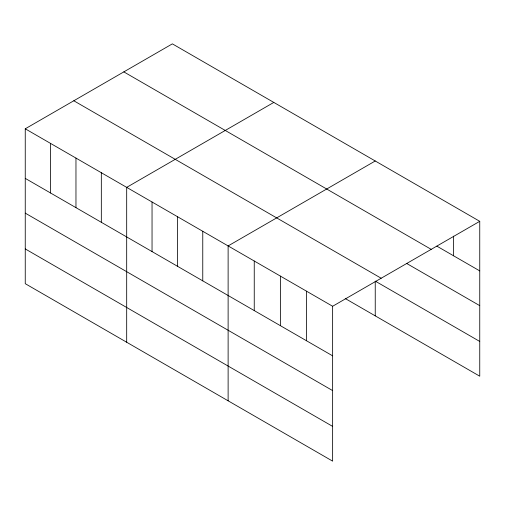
<?xml version="1.0" encoding="UTF-8"?>
<svg xmlns="http://www.w3.org/2000/svg" width="505" height="505" viewBox="0 0 505 505"><rect width="100%" height="100%" fill="white"/><g stroke="black" fill="none" stroke-linecap="round" stroke-linejoin="round"><path stroke-width="0.76" d="M25.25 128.8L332.631 306.264L332.631 461.141L25.25 283.677L25.25 128.8L172.369 43.859L479.75 221.323L479.75 376.2L345.212 298.524M273.805 102.42L126.686 187.361L126.686 342.238M375.24 160.988L228.121 245.922L228.121 400.8M332.631 306.264L479.75 221.323M436.875 246.15L479.75 270.901M123.82 71.887L431.201 249.356M406.727 263.49L479.75 305.651M73.799 100.766L381.18 278.236M479.75 341.449L375.24 281.115L375.24 315.865M25.25 178.379L332.631 355.842M25.25 213.123L332.631 390.592M25.25 248.927L332.631 426.39M453.623 236.144L453.623 255.814M306.503 291.177L306.503 340.755M280.376 276.096L280.376 325.668M254.249 261.009L254.249 310.588M202.764 231.284L202.764 280.862M177.4 216.645L177.4 266.223M152.043 202L152.043 251.578M101.328 172.723L101.328 222.301M75.965 158.078L75.965 207.656M50.607 143.439L50.607 193.017"/></g></svg>
